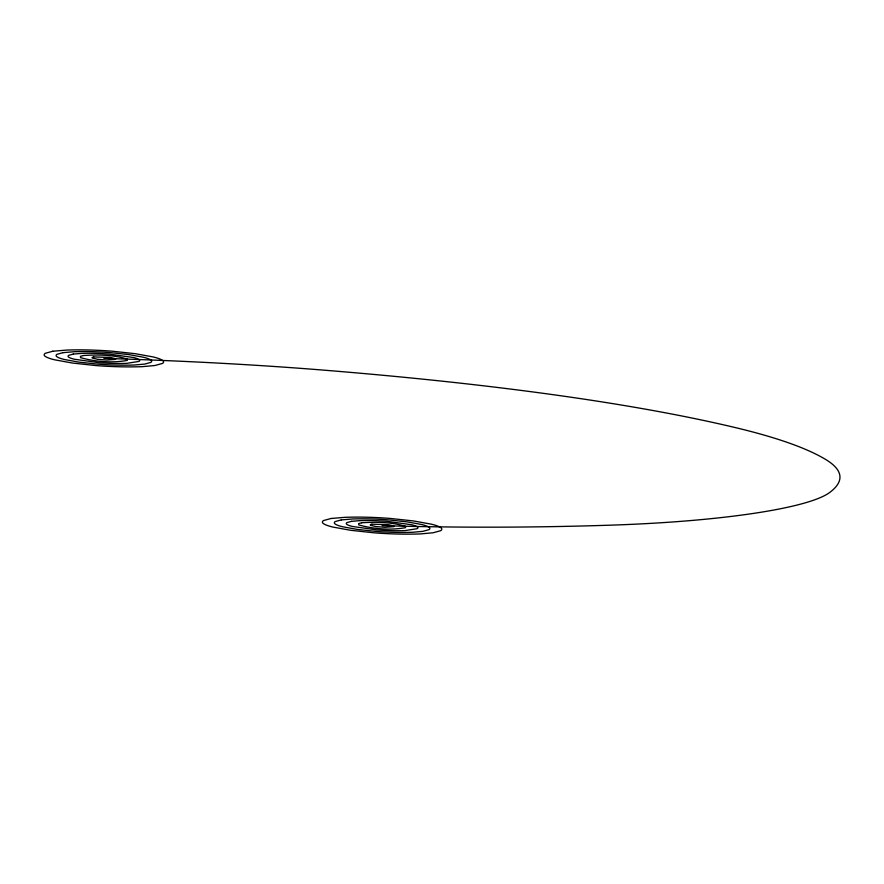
<?xml version="1.0" encoding="UTF-8"?>
<svg xmlns="http://www.w3.org/2000/svg" width="884" height="884" viewBox="0 0 884 884"><rect width="100%" height="100%" fill="white"/><g stroke="black" fill="none" stroke-linecap="round" stroke-linejoin="round"><path stroke-width="1.33" d="M382.098 525.626A543.815 78.499 -0.8 0 0 610.645 525.162A257.885 37.227 -0.8 0 0 829.733 492.443A543.815 78.499 -0.8 0 0 825.557 459.404A851.701 122.942 -0.8 0 0 735.753 427.69A1286.684 185.739 -0.8 0 0 325.953 370.319A851.701 122.942 -0.8 0 0 103.881 358.363M52.852 351.224L45.206 353.324A54.377 7.845 -0.8 0 0 45.625 356.628A85.173 12.299 -0.8 0 0 54.609 359.799L72.521 363.048L95.582 365.534A85.173 12.299 -0.8 0 0 117.793 366.727A57.747 8.332 -0.8 0 0 142.059 366.683L154.91 365.512L162.557 363.412A54.377 7.845 -0.8 0 0 162.137 360.108A85.173 12.299 -0.8 0 0 153.153 356.937L135.241 353.688L112.18 351.202A85.173 12.299 -0.8 0 0 89.969 350.009A54.377 7.845 -0.8 0 0 67.118 350.053L52.852 351.224M63.051 352.65L56.941 354.329A43.504 6.276 -0.8 0 0 57.272 356.97A68.134 9.835 -0.8 0 0 64.455 359.512L78.798 362.108L97.24 364.097A68.134 9.835 -0.8 0 0 115.008 365.059A46.2 6.663 -0.8 0 0 134.423 365.015L144.7 364.086L150.821 362.407A43.504 6.276 -0.8 0 0 150.49 359.755A68.134 9.835 -0.8 0 0 143.296 357.224L128.965 354.617L110.522 352.639A68.134 9.835 -0.8 0 0 92.754 351.677A43.504 6.276 -0.8 0 0 74.466 351.71L63.051 352.65M73.261 354.086L68.676 355.346A32.631 4.707 -0.8 0 0 68.93 357.324A51.106 7.381 -0.8 0 0 74.311 359.224L98.909 362.672A51.106 7.381 -0.8 0 0 112.224 363.39A34.642 5.006 -0.8 0 0 126.788 363.357L139.086 361.39A32.631 4.707 -0.8 0 0 138.832 359.412A51.106 7.381 -0.8 0 0 133.451 357.512L108.854 354.064A51.106 7.381 -0.8 0 0 95.538 353.346A32.631 4.707 -0.8 0 0 81.825 353.379L73.261 354.086M83.472 355.512L80.411 356.351L80.577 357.666C95.56 361.799 112.025 363.191 127.351 360.385L127.185 359.059C113.163 354.727 98.025 354.561 83.472 355.512M93.671 356.937L92.146 357.357L92.234 358.02L97.605 359.302L106.666 360.042L115.616 359.379L115.528 358.716L110.157 357.434L93.671 356.937M331.069 518.477L323.422 520.577A54.377 7.845 -0.8 0 0 323.842 523.88A85.173 12.299 -0.8 0 0 332.826 527.052L350.738 530.301L373.81 532.787A85.173 12.299 -0.8 0 0 396.01 533.991A57.747 8.332 -0.8 0 0 420.276 533.936L433.127 532.765L440.773 530.665A54.377 7.845 -0.8 0 0 440.354 527.361A85.173 12.299 -0.8 0 0 431.381 524.19L413.458 520.941L390.397 518.455A85.173 12.299 -0.8 0 0 368.186 517.262A54.377 7.845 -0.8 0 0 345.335 517.306L331.069 518.477M341.279 519.903L335.158 521.582A43.504 6.276 -0.8 0 0 335.5 524.234A68.134 9.835 -0.8 0 0 342.683 526.765L357.014 529.372L375.468 531.361A68.134 9.835 -0.8 0 0 393.225 532.312A46.2 6.663 -0.8 0 0 412.64 532.279L422.928 531.339L429.038 529.66A43.504 6.276 -0.8 0 0 428.707 527.019A68.134 9.835 -0.8 0 0 421.524 524.477L407.181 521.88L388.739 519.891A68.134 9.835 -0.8 0 0 370.971 518.93A43.504 6.276 -0.8 0 0 352.683 518.974L341.279 519.903M351.478 521.339L346.893 522.599A32.631 4.707 -0.8 0 0 347.147 524.577A51.106 7.381 -0.8 0 0 352.539 526.477L377.125 529.925A51.106 7.381 -0.8 0 0 390.452 530.643A34.642 5.006 -0.8 0 0 405.005 530.61L417.303 528.654A32.631 4.707 -0.8 0 0 417.06 526.665A51.106 7.381 -0.8 0 0 411.668 524.764L387.082 521.328A51.106 7.381 -0.8 0 0 373.755 520.61A32.631 4.707 -0.8 0 0 360.042 520.632L351.478 521.339M361.689 522.764L358.628 523.604L358.793 524.93C373.777 529.052 390.242 530.455 405.568 527.638L405.402 526.323C391.38 521.98 376.241 521.814 361.689 522.764M371.899 524.19L370.363 524.61L370.451 525.273L375.833 526.555L384.883 527.295L393.833 526.632L393.756 525.969L388.374 524.687L371.899 524.19"/></g></svg>
